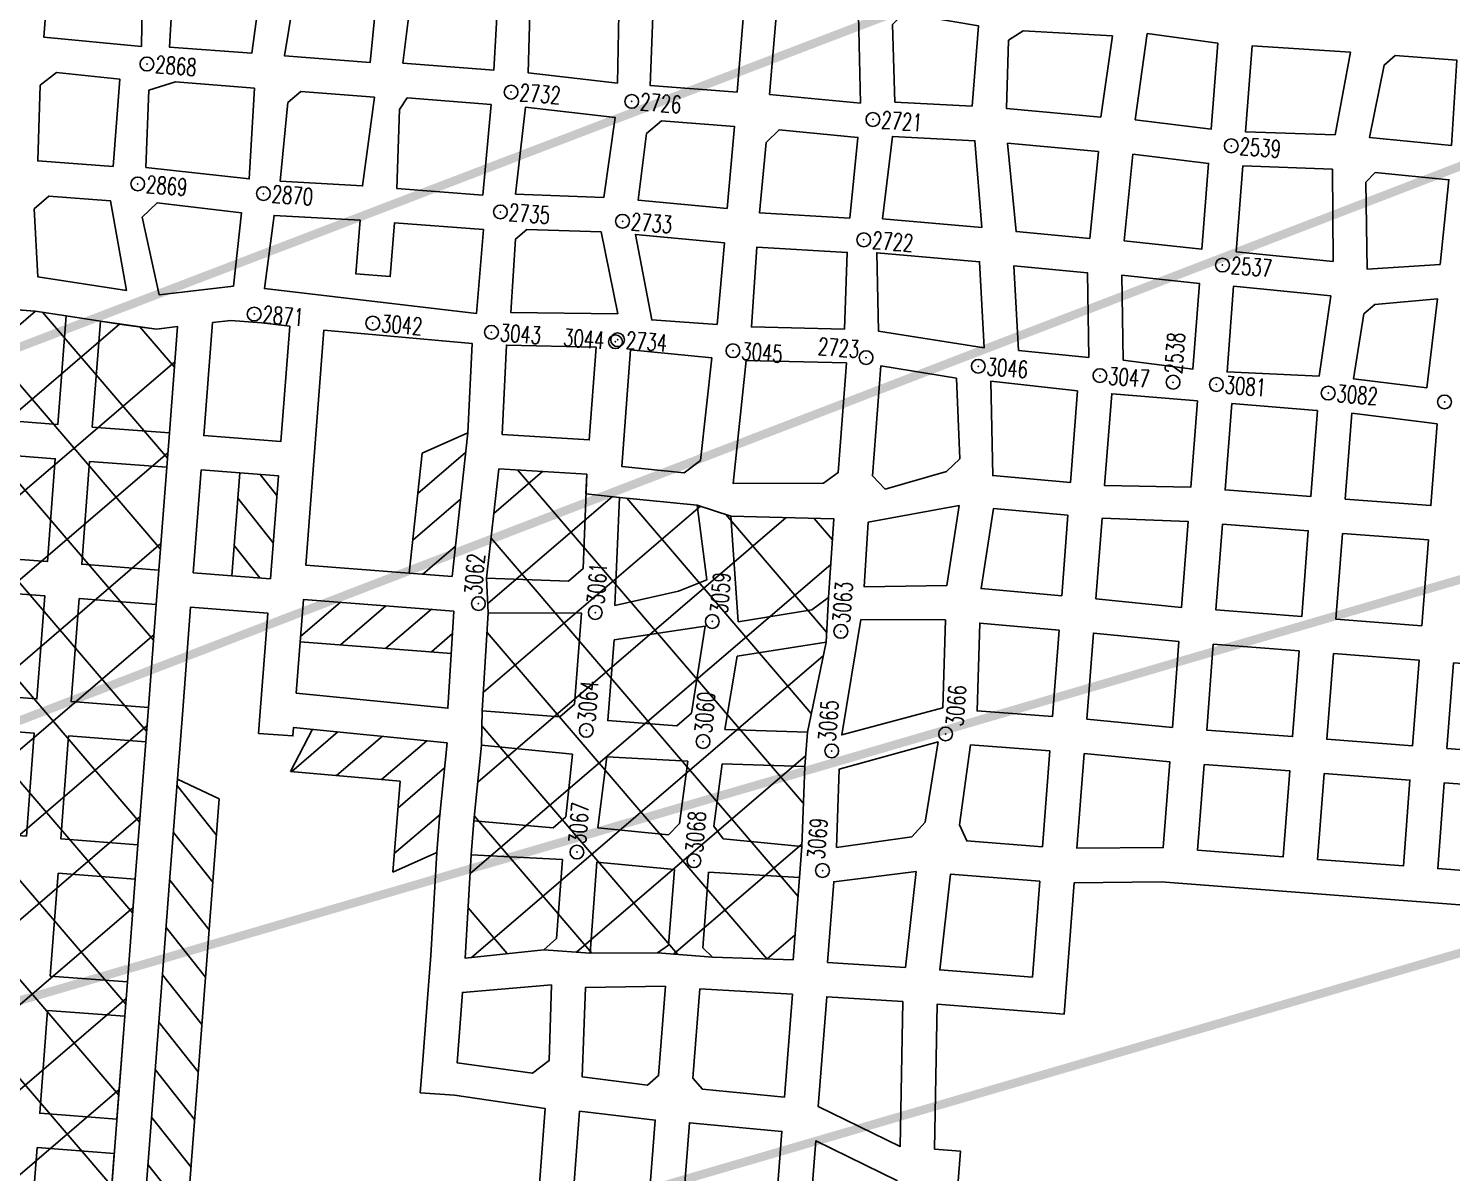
# Model space of a CAD drawing. Header units: inches. Extents: x 10131215 to 10153225, y 3476725 to 3491422.
# Drawn here: x 10136539 to 10137366, y 3482611 to 3483276 of the extents above; entities that cross this region are included whole.
import ezdxf
from ezdxf.enums import TextEntityAlignment as Align

# ---------------------------------------------------------------- set-up
doc = ezdxf.new("R2010")
doc.units = ezdxf.units.IN
doc.header["$LTSCALE"] = 100
doc.header["$MEASUREMENT"] = 0
doc.header["$PDMODE"] = 32
doc.header["$PDSIZE"] = 8
doc.layers.get('0').update_dxf_attribs({"color": 60, "linetype": 'CONTINUOUS'})
for name, color, linetype in [('ELEVATIONS-UPEER MASON-CONTOURS', 175, 'CONTINUOUS'), ('MINE WORKINGS-ADVANCED-SURVEYED', 7, 'CONTINUOUS'), ('MINE WORKINGS-RETREAT AREA', 4, 'CONTINUOUS'), ('SPADS-LABEL', 90, 'CONTINUOUS'), ('SPADS-SYMBOL', 90, 'CONTINUOUS')]:
    doc.layers.add(name, color=color, linetype=linetype)
doc.styles.add('SP', font='SIMPLEX', dxfattribs={"width": 0.75, "height": 12})

# ---------------------------------------------------------------- blocks, each defined once
blk = doc.blocks.new('*X21')
at = {"color": 0}
for p, q in [((775411.91, 179957.29), (775764.95, 180310.33)), ((775848.09, 179912.79), (775452.31, 180308.58)), ((775848.07, 179965.85), (775504.36, 180309.55)), ((775848.05, 180018.9), (775557.09, 180309.85)), ((775848.03, 180071.95), (775610.61, 180309.37)), ((775847.99, 180178.05), (775716.22, 180309.83)), ((775847.97, 180231.11), (775769.07, 180310.01)), ((775412.46, 179904.81), (775814.37, 180306.72)), ((775848.01, 180125), (775666.53, 180306.48)), ((775847.95, 180284.16), (775826.13, 180305.99)), ((775848.11, 179859.74), (775411.19, 180296.66)), ((775410.87, 179850.18), (775847.95, 180287.27)), ((775848.12, 179806.69), (775412, 180242.82)), ((775411.14, 179797.42), (775847.97, 180234.25)), ((775411.82, 179745.07), (775847.99, 180181.24)), ((775415.04, 179695.25), (775848.01, 180128.22)), ((775412.48, 179639.66), (775848.03, 180075.21)), ((775409.96, 179584.11), (775848.05, 180022.2)), ((775411.59, 179532.7), (775848.07, 179969.18)), ((775301.31, 179369.39), (775848.09, 179916.17)), ((775351.86, 179366.91), (775848.1, 179863.15))]:
    blk.add_line(p, q, dxfattribs=at)
blk = doc.blocks.new('*X22')
at = {"color": 0}
for p, q in [((775893.05, 180014.93), (775868.04, 180041.99)), ((775893.06, 179987.3), (775868.05, 180014.35)), ((775893.07, 179959.66), (775868.06, 179986.72)), ((775893.08, 179932.03), (775868.07, 179959.09)), ((775893.09, 179904.4), (775868.08, 179931.45)), ((775893.1, 179876.77), (775868.09, 179903.82)), ((775893.11, 179849.13), (775868.1, 179876.19)), ((775893.12, 179821.5), (775868.11, 179848.55)), ((775893.13, 179793.87), (775868.12, 179820.92)), ((775893.14, 179766.23), (775868.13, 179793.29)), ((775893.15, 179738.6), (775868.14, 179765.66)), ((775893.16, 179710.97), (775868.15, 179738.02)), ((775893.17, 179683.34), (775868.16, 179710.39)), ((775893.18, 179655.7), (775868.17, 179682.76)), ((775880.22, 179642.1), (775868.18, 179655.12))]:
    blk.add_line(p, q, dxfattribs=at)
blk = doc.blocks.new('*X23')
at = {"color": 0}
for p, q in [((775912.98, 180214.35), (775902.41, 180225.78)), ((775912.99, 180186.72), (775890.48, 180211.07)), ((775906.8, 180165.78), (775890.49, 180183.43))]:
    blk.add_line(p, q, dxfattribs=at)
blk = doc.blocks.new('*X24')
at = {"color": 0}
for p, q in [((775933.01, 180133.67), (775954.56, 180155.23)), ((775956.45, 180130.6), (775981.09, 180155.24)), ((775982.98, 180130.61), (776007.61, 180155.25)), ((776009.5, 180130.62), (776020.98, 180142.1))]:
    blk.add_line(p, q, dxfattribs=at)
blk = doc.blocks.new('*X25')
at = {"color": 0}
for p, q in [((775994.64, 180221.82), (776020.45, 180247.63)), ((775993.79, 180194.46), (776019.6, 180220.27)), ((776001.03, 180175.18), (776018.76, 180192.9))]:
    blk.add_line(p, q, dxfattribs=at)
blk = doc.blocks.new('*X26')
at = {"color": 0}
for p, q in [((775933.93, 180055.05), (775958.96, 180080.07)), ((775960.1, 180054.7), (775984.89, 180079.49)), ((775986.27, 180054.35), (776010.83, 180078.91)), ((775997.05, 180038.61), (776022.33, 180063.89)), ((775996.95, 180012), (776021.93, 180036.98))]:
    blk.add_line(p, q, dxfattribs=at)
blk = doc.blocks.new('*X27')
at = {"color": 0}
for p, q in [((776039.49, 180213.63), (776065.95, 180240.1)), ((776231.9, 180059.31), (776051.33, 180239.89)), ((776040.08, 180161.19), (776107.52, 180228.64)), ((776041.48, 180109.56), (776158.93, 180227.02)), ((776232.41, 180111.83), (776115.82, 180228.42)), ((776236.97, 180213.34), (776225.3, 180225.01)), ((776042.18, 180057.23), (776209.12, 180224.17)), ((776237.67, 180159.61), (776174.03, 180223.25)), ((776232.96, 180005.21), (776038.99, 180199.18)), ((776041.86, 180003.88), (776237.06, 180199.08)), ((776217.52, 179967.63), (776040.95, 180144.2)), ((776046.34, 179955.33), (776236.76, 180145.75)), ((776165.9, 179966.22), (776042.08, 180090.03)), ((776107.08, 179963.03), (776230.99, 180086.94)), ((776115.95, 179963.13), (776041.73, 180037.35)), ((776163.3, 179966.21), (776232.89, 180035.81)), ((776066.91, 179959.14), (776042.2, 179983.84)), ((776217.76, 179967.64), (776232.97, 179982.86))]:
    blk.add_line(p, q, dxfattribs=at)

msp = doc.modelspace()

# ---------------------------------------------------------------- linework, layer by layer
at = {"layer": 'ELEVATIONS-UPEER MASON-CONTOURS', "const_width": 5}
for points in [[(10135978.88, 3483263.25, 0), (10135880.17, 3483248.32, 0.000547)], [(10136147.76, 3483288.54, 0.000001), (10135988.51, 3483264.69, 0.000023)], [(10139638.83, 3483431.71, 0.000001), (10139693.52, 3483463.69, 0.000011)], [(10138804.87, 3484318.68, 0.000002), (10138743.64, 3484310.02, 0.000372)], [(10137623.41, 3484107.95, 0), (10137609.74, 3484100.71, -0.000133)], [(10136241.13, 3483302.52, 0.000004), (10136163.64, 3483290.92, 0.00002)], [(10138949.4, 3483393.11, -0.000024), (10138934.64, 3483386.2, -0.008504), (10138834.19, 3483341.3, 0.006474), (10138702.02, 3483282.86, 0.003016), (10138619.25, 3483244.37, 0.011317), (10138597.49, 3483233.49, 0.000202), (10138591.61, 3483230.37, 0.000208), (10138585.89, 3483227.34, 0.000707), (10138561.24, 3483214.2, 0.000088), (10138364.02, 3483108.7, 0.00524), (10138179.46, 3483007.42, -0.008789), (10138068.99, 3482947.81, -0.009687), (10138044.51, 3482935.76, -0.022299), (10138033.56, 3482931.2, -0.008687), (10138024.18, 3482927.97, -0.007391), (10138013.03, 3482924.53, -0.006553), (10137967.09, 3482911.72, 0.006281), (10137919.15, 3482898.38, 0.000026), (10137785.12, 3482859.27, 0.000021), (10137618.4, 3482810.6, 0.000039), (10136991.83, 3482627.62, -0.000171), (10136847.47, 3482585.5, -0.000311)], [(10138159.13, 3483855.44, -0.014806), (10137895.11, 3483732.42, -0.048803), (10137659.6, 3483657.26, 0.157378), (10137591.73, 3483618.08), (10137472.43, 3483486.11), (10137466.81, 3483479.89), (10137211.08, 3483349.45), (10135993.2, 3482883.84)], [(10136140.6, 3482595.77), (10136698.72, 3482758.89), (10137646.88, 3483036.01, -0.089518), (10137711.17, 3483042.83, 0.138132), (10137752.68, 3483051.32, 0.087871), (10137782.39, 3483073.98, 0.011366), (10137971.71, 3483289.32, 0.000822), (10137996.71, 3483319.19, 0.002897), (10138003.74, 3483327.71, 0.178201), (10138019.46, 3483373.49, -0.259755), (10138035.52, 3483403.86, -0.052601), (10138066.87, 3483419.82, -0.011321), (10138220.37, 3483474.67, -0.000067), (10138268.48, 3483490.64, -0.00306), (10138269.54, 3483490.98, -0.001054), (10138298.97, 3483500.28, -0.000417), (10138373.45, 3483523.56, -0.001449), (10138493.31, 3483560.54, -0.00256), (10138561.34, 3483580.94, -0.005365), (10138563.29, 3483581.49, -0.000155), (10138631.06, 3483599.83, -0.010487), (10138692.65, 3483615.1, -0.00726), (10138782.33, 3483633.99)], [(10136827.83, 3482579.79, 0.000027), (10136604.31, 3482514.95, 0.000183)]]:
    msp.add_lwpolyline(points, format="xyb", dxfattribs=at)
msp.add_lwpolyline([(10135976.66, 3482659), (10136148.37, 3482725.07), (10136848.66, 3482994.55), (10137479.98, 3483237.49), (10137674.84, 3483312.47), (10137760.16, 3483423.76), (10137845.48, 3483535.05), (10137998.02, 3483593.66), (10138150.57, 3483652.27)], dxfattribs=at)
at = {"layer": 'MINE WORKINGS-ADVANCED-SURVEYED'}
for points in [[(10136604.9, 3483265.38), (10136548.14, 3483270.72), (10136551.27, 3483311.52), (10136559.86, 3483318.89), (10136605.73, 3483315.42)], [(10136675.92, 3483311.27), (10136624.07, 3483315.24), (10136621.22, 3483265), (10136669.08, 3483261.33)], [(10136742.65, 3483305.16), (10136702.85, 3483309.21), (10136695.48, 3483304.76), (10136688.03, 3483259.88), (10136737.88, 3483256.07)], [(10136812.45, 3483299.81), (10136769.58, 3483303.1), (10136762.14, 3483297.65), (10136756.9, 3483255.61), (10136809.75, 3483251.57)], [(10136881.68, 3483244.04), (10136882.53, 3483294.47), (10136838.3, 3483296.83), (10136830.86, 3483291.38), (10136829.69, 3483250.04)], [(10136951.09, 3483238.82), (10136900.63, 3483242.62), (10136902.47, 3483292.91), (10136955.31, 3483288.77)], [(10137022.81, 3483232.43), (10136970.04, 3483237.4), (10136974.25, 3483287.29), (10137021.71, 3483283.57)], [(10137087.85, 3483230.65), (10137042.89, 3483232.95), (10137041.38, 3483278.04), (10137047.89, 3483284.57), (10137091.46, 3483277.27)], [(10137162.57, 3483224.15), (10137107.79, 3483229.18), (10137108.89, 3483268.93), (10137117.32, 3483274.31), (10137169.25, 3483271.4)], [(10137366.39, 3483207.77), (10137318.61, 3483212.43), (10137327.19, 3483254.52), (10137333.63, 3483260.05), (10137369.53, 3483257.3)], [(10136588.51, 3483195.48), (10136544.63, 3483198.79), (10136546.01, 3483242.8), (10136555.59, 3483250.09), (10136592.41, 3483246.27)], [(10136670.55, 3483241.16), (10136624.68, 3483244.68), (10136609.26, 3483239.84), (10136607.53, 3483195.05), (10136667.61, 3483188.32)], [(10136740.34, 3483235.82), (10136697.47, 3483239.1), (10136689.95, 3483232.66), (10136685.56, 3483186.95), (10136733.5, 3483184.28)], [(10136808.22, 3483231.62), (10136759.37, 3483235.37), (10136754.84, 3483228.69), (10136753.44, 3483182.75), (10136803.3, 3483178.94)], [(10136873.6, 3483177.57), (10136880.18, 3483224.1), (10136828.17, 3483230.1), (10136822.39, 3483179.48)], [(10136945.32, 3483171.06), (10136893.54, 3483176.04), (10136898.53, 3483214.69), (10136907.11, 3483222.07), (10136949.59, 3483218.88)], [(10137016.71, 3483165.58), (10136964.18, 3483168.61), (10136967.94, 3483209.48), (10136975.52, 3483216.93), (10137021.32, 3483212.49)], [(10137093.44, 3483160.13), (10137035.65, 3483165.2), (10137041.43, 3483213), (10137089.37, 3483210.48)], [(10137156.15, 3483153.71), (10137113.32, 3483157.73), (10137108.32, 3483209.08), (10137161.11, 3483204.2)], [(10137359.71, 3483138.6), (10137317.38, 3483135.83), (10137316.62, 3483186.5), (10137322.07, 3483192.11), (10137364.87, 3483187.83)], [(10136596.3, 3483123.46), (10136544.76, 3483131.4), (10136542.53, 3483170.86), (10136551.11, 3483178.24), (10136587.01, 3483175.53)], [(10136658.41, 3483125.96), (10136663.09, 3483168.61), (10136614.01, 3483174.5), (10136605.35, 3483166.13), (10136615.17, 3483121.01)], [(10136803.76, 3483158.84), (10136799.62, 3483110.13), (10136676.36, 3483124.59), (10136682.04, 3483167.16), (10136731.97, 3483164.34), (10136729.58, 3483133.14), (10136749.52, 3483131.61), (10136751.91, 3483162.81)], [(10136881.77, 3483109.86), (10136872.07, 3483157.62), (10136828.84, 3483158.93), (10136822.4, 3483153.4), (10136819.71, 3483110.6)], [(10136939.48, 3483103.7), (10136901.57, 3483106.43), (10136892.01, 3483156.09), (10136943.79, 3483151.12)], [(10137013.59, 3483100.97), (10136959.42, 3483102.27), (10136962.65, 3483148.67), (10137015.18, 3483145.64)], [(10137094.75, 3483090.22), (10137033.31, 3483099.94), (10137032.25, 3483145.39), (10137092.04, 3483140.18)], [(10137155.5, 3483084.57), (10137114.69, 3483088.69), (10137111.92, 3483137.77), (10137154.74, 3483133.76)], [(10137352.08, 3483066.9), (10137309.35, 3483072.17), (10137315.39, 3483109.9), (10137321.83, 3483115.43), (10137358.19, 3483118.66)], [(10136869.2, 3483090.52), (10136817.05, 3483091.79), (10136814.54, 3483039.85), (10136865.2, 3483036.67)], [(10136936.44, 3483084.4), (10136889.15, 3483089.04), (10136884.1, 3483021.22), (10136920.28, 3483017.43), (10136929.86, 3483024.72)], [(10137014.79, 3483081.47), (10136956.38, 3483082.87), (10136948.89, 3483011.23), (10137001.3, 3483011.41), (10137009.91, 3483017.65)], [(10137078.69, 3483072.54), (10137034.7, 3483079.64), (10137029.83, 3483015.81), (10137037.15, 3483008.11), (10137072.86, 3483018.27), (10137080.54, 3483025.62)], [(10137148.91, 3483065.19), (10137098.61, 3483070.77), (10137099.76, 3483015.88), (10137144.83, 3483011.88)], [(10137218.68, 3483059.43), (10137173.91, 3483063.1), (10137168.84, 3483063.49), (10137164.75, 3483010.11), (10137214.83, 3483009.14)], [(10136509.99, 3483029.15), (10136554.86, 3483025.71), (10136550.28, 3482965.89), (10136505.41, 3482969.32)], [(10136574.8, 3483024.19), (10136619.67, 3483020.75), (10136615.09, 3482960.92), (10136570.22, 3482964.36)], [(10136639.62, 3483019.22), (10136684.49, 3483015.79), (10136679.9, 3482955.96), (10136635.03, 3482959.4)], [(10136812.58, 3483019.92), (10136805.51, 3482956.3), (10136853.07, 3482954.52), (10136861.64, 3482961.91), (10136863.71, 3483016.72)], [(10136927.88, 3482998.8), (10136882.77, 3483003.27), (10136880.1, 3482940.48), (10136917.02, 3482948.66), (10136933.58, 3482955.41)], [(10136947.44, 3482992.28), (10136951.77, 3482930.95), (10136994.54, 3482937.98), (10137004.24, 3482945.13), (10137007.44, 3482990.76)], [(10137080.14, 3482998.55), (10137027.35, 3482988.92), (10137024.89, 3482951.26), (10137073, 3482952)], [(10137143.38, 3482992.93), (10137100.07, 3482996.78), (10137092.92, 3482950.23), (10137139.79, 3482946.06)], [(10137159.71, 3482944.29), (10137209.48, 3482939.34), (10137213.3, 3482989.2), (10137163.3, 3482991.16)], [(10137233.24, 3482987.67), (10137229.43, 3482937.81), (10137279.28, 3482934), (10137283.1, 3482983.85)], [(10137303.04, 3482982.32), (10137299.22, 3482932.47), (10137349.08, 3482928.65), (10137352.9, 3482978.51)], [(10136503.88, 3482949.38), (10136548.75, 3482945.94), (10136544.17, 3482886.12), (10136499.3, 3482889.55)], [(10136568.7, 3482944.42), (10136613.57, 3482940.98), (10136608.98, 3482881.16), (10136564.11, 3482884.59)], [(10136786.56, 3482937.19), (10136699.04, 3482943.89), (10136694.87, 3482889.48), (10136783.09, 3482880.68)], [(10136806.54, 3482936.23), (10136860.71, 3482935.9), (10136856.66, 3482883.07), (10136848.07, 3482875.71), (10136803.03, 3482879.16)], [(10136879.61, 3482920.46), (10136932.52, 3482928.42), (10136924.63, 3482877.87), (10136916.05, 3482870.5), (10136875.99, 3482873.57)], [(10137138.26, 3482926.12), (10137092.14, 3482930.22), (10137090.62, 3482879.15), (10137134.41, 3482875.8)], [(10137154.35, 3482874.27), (10137158.19, 3482924.35), (10137207.96, 3482919.4), (10137204.14, 3482869.54)], [(10137227.9, 3482917.87), (10137224.08, 3482868.02), (10137273.94, 3482864.2), (10137277.75, 3482914.05)], [(10137297.7, 3482912.53), (10137293.88, 3482862.67), (10137343.73, 3482858.85), (10137347.55, 3482908.71)], [(10137367.49, 3482907.18), (10137363.68, 3482857.33), (10137413.53, 3482853.51), (10137417.35, 3482903.36)], [(10136497.78, 3482869.61), (10136542.65, 3482866.18), (10136538.06, 3482806.35), (10136493.19, 3482809.78)], [(10136562.59, 3482864.65), (10136607.46, 3482861.21), (10136602.88, 3482801.39), (10136558.01, 3482804.82)], [(10136855.44, 3482854.08), (10136802.5, 3482859.14), (10136798.15, 3482815.34), (10136844.14, 3482811.18), (10136851.65, 3482817.62)], [(10136922.5, 3482849.95), (10136875.39, 3482852.55), (10136870.21, 3482811.19), (10136911.2, 3482807.21), (10136917.72, 3482813.73)], [(10137132.89, 3482855.88), (10137086.86, 3482859.41), (10137080.35, 3482812.95), (10137084.65, 3482803.59), (10137128.62, 3482800.23)], [(10137152.83, 3482854.36), (10137148.61, 3482799.3), (10137198.79, 3482799.74), (10137202.61, 3482849.6)], [(10137222.55, 3482848.07), (10137218.74, 3482798.22), (10137268.59, 3482794.4), (10137272.41, 3482844.26)], [(10137292.35, 3482842.73), (10137288.53, 3482792.87), (10137338.39, 3482789.06), (10137342.21, 3482838.91)], [(10137362.15, 3482837.38), (10137358.33, 3482787.53), (10137408.19, 3482783.71), (10137412, 3482833.57)], [(10136849.74, 3482792.69), (10136796.62, 3482795.4), (10136793.04, 3482735.5), (10136838.71, 3482740.38), (10136846.23, 3482746.83)], [(10136914.66, 3482786.88), (10136869.68, 3482791.17), (10136865.64, 3482738.32), (10136904.93, 3482738.48), (10136911.3, 3482743.01)], [(10136987.47, 3482782.39), (10136934.6, 3482785.35), (10136931.24, 3482741.48), (10136936.84, 3482736.04), (10136983.81, 3482734.53)], [(10137055.2, 3482785.79), (10137007.34, 3482779.87), (10137003.75, 3482733), (10137048.93, 3482730.1)], [(10136556.48, 3482784.88), (10136601.35, 3482781.44), (10136596.77, 3482721.62), (10136551.9, 3482725.05)], [(10137127.1, 3482780.28), (10137075.15, 3482784.26), (10137068.88, 3482728.58), (10137122.82, 3482724.45)], [(10136843.17, 3482719.98), (10136791.51, 3482715.55), (10136788.38, 3482674.67), (10136832.22, 3482668.67), (10136841.81, 3482675.96)], [(10136909.47, 3482719.08), (10136863.11, 3482718.46), (10136861.14, 3482666.45), (10136899.06, 3482661.7), (10136905.5, 3482667.23)], [(10136929.41, 3482717.55), (10136925.44, 3482665.7), (10136930.96, 3482659.26), (10136978.69, 3482654.68), (10136983.28, 3482714.51)], [(10137047.41, 3482710.16), (10137003.22, 3482712.98), (10136998.33, 3482649.17), (10137045.98, 3482626.02)], [(10136550.37, 3482705.11), (10136595.24, 3482701.68), (10136590.66, 3482641.85), (10136545.79, 3482645.28)], [(10136544.26, 3482625.34), (10136589.13, 3482621.91), (10136584.55, 3482562.08), (10136539.68, 3482565.52)]]:
    msp.add_lwpolyline(points, close=True, dxfattribs=at)
for points in [[(10137182.52, 3483222.68), (10137189.42, 3483272.88)], [(10137182.52, 3483222.68), (10137226.67, 3483217.32), (10137230.48, 3483267.18), (10137189.42, 3483272.88)], [(10137307.71, 3483262.03), (10137250.42, 3483265.65), (10137246.61, 3483215.79), (10137298.67, 3483213.96)], [(10137307.71, 3483262.03), (10137298.67, 3483213.96)], [(10137176.1, 3483152.3), (10137181.05, 3483202.73)], [(10137181.05, 3483202.73), (10137225.14, 3483197.38), (10137221.32, 3483147.52), (10137176.1, 3483152.3)], [(10137297.14, 3483194.01), (10137245.08, 3483195.85), (10137241.26, 3483146), (10137297.66, 3483140.35)], [(10137297.14, 3483194.01), (10137297.66, 3483140.35)], [(10137175.44, 3483083.04), (10137174.69, 3483132.35)], [(10137174.69, 3483132.35), (10137219.79, 3483127.58), (10137215.98, 3483077.72), (10137175.44, 3483083.04)], [(10137296.14, 3483120.4), (10137239.74, 3483126.05), (10137235.92, 3483076.2), (10137289.41, 3483073.7)], [(10137296.14, 3483120.4), (10137289.41, 3483073.7)], [(10136516.44, 3483113.39), (10136511.52, 3483049.09), (10136556.39, 3483045.66), (10136561.21, 3483108.69)], [(10136561.21, 3483108.69), (10136543.24, 3483111.46), (10136523.29, 3483112.98), (10136516.44, 3483113.39)], [(10136581.04, 3483105.63), (10136576.33, 3483044.13), (10136621.2, 3483040.69), (10136625.93, 3483102.48)], [(10136625.93, 3483102.48), (10136613.65, 3483101.07), (10136594.78, 3483103.51), (10136581.04, 3483105.63)], [(10136646.17, 3483104.79), (10136641.14, 3483039.17), (10136686.01, 3483035.73), (10136691.14, 3483102.73)], [(10136691.14, 3483102.73), (10136674.83, 3483104.64), (10136656.88, 3483106.02), (10136646.17, 3483104.79)], [(10136711.02, 3483100.4), (10136700.56, 3482963.77), (10136785.53, 3482957.26)], [(10136711.02, 3483100.4), (10136797.07, 3483092.75), (10136794.57, 3483040.81), (10136785.53, 3482957.26)], [(10137238.61, 3483057.8), (10137234.77, 3483007.61), (10137284.62, 3483003.79), (10137288.45, 3483053.72)], [(10137238.61, 3483057.8), (10137287.89, 3483053.76)], [(10137308.39, 3483052.16), (10137304.57, 3483002.27), (10137354.42, 3482998.45), (10137358.06, 3483045.98)], [(10136782.56, 3482860.66), (10136693.35, 3482869.54), (10136692.97, 3482864.57), (10136673.02, 3482866.1), (10136673.8, 3482876.19), (10136678.38, 3482936.02), (10136633.51, 3482939.46), (10136628.93, 3482879.63), (10136627.4, 3482859.69), (10136622.82, 3482799.86), (10136621.29, 3482779.92), (10136615.21, 3482700.52), (10136595.05, 3482437.24)], [(10137023.14, 3482932.34), (10137011.92, 3482865.21), (10137070.7, 3482880.92)], [(10137023.14, 3482932.34), (10137072.22, 3482931.99), (10137070.7, 3482880.92)], [(10136943.97, 3482868.36), (10136991.98, 3482866.73), (10137002.85, 3482919.14)], [(10136943.97, 3482868.36), (10136951.24, 3482910.93), (10137002.85, 3482919.14)], [(10137008.86, 3482799.81), (10137010.4, 3482845.26), (10137067.93, 3482861.09)], [(10137008.86, 3482799.81), (10137052.74, 3482806.04), (10137060.41, 3482814.48), (10137067.93, 3482861.09)], [(10136942.44, 3482848.42), (10136937.66, 3482812.2), (10136943.11, 3482804.76), (10136988.84, 3482800.34)], [(10136942.44, 3482848.42), (10136990.46, 3482846.79), (10136988.84, 3482800.34)]]:
    msp.add_lwpolyline(points, dxfattribs=at)
at = {"layer": 'MINE WORKINGS-ADVANCED-SURVEYED', "flags": 128}
for points in [[(10137288.45, 3483053.72), (10137287.89, 3483053.76)], [(10137358.06, 3483045.98), (10137350.55, 3483046.95), (10137308.39, 3483052.16)], [(10137548.86, 3482891.18), (10137437.29, 3482901.84), (10137426.6, 3482762.24), (10137197.6, 3482779.78), (10137147.08, 3482779.28), (10137141.24, 3482702.98), (10137067.35, 3482708.63), (10137065.92, 3482624.5), (10137080.88, 3482623.35), (10137079.35, 3482603.41)], [(10136834.32, 3482578.24), (10136839.67, 3482648.04), (10136786.93, 3482655.73), (10136766.99, 3482657.25), (10136768.44, 3482676.2), (10136771.57, 3482717.08), (10136773.09, 3482737.02), (10136776.68, 3482796.92), (10136778.21, 3482816.87), (10136782.56, 3482860.66)], [(10136897.56, 3482563.53), (10136903.51, 3482641.3), (10136859.61, 3482646.51), (10136854.27, 3482576.71)], [(10136973.27, 3482583.89), (10136977.17, 3482634.74), (10136923.45, 3482639.78), (10136917.5, 3482562)], [(10137044.45, 3482606.08), (10136996.8, 3482629.23), (10136993.22, 3482582.36)]]:
    msp.add_lwpolyline(points, dxfattribs=at)
at = {"layer": 'MINE WORKINGS-RETREAT AREA'}
for p, q in [((10136768.13, 3483028.85), (10136794.57, 3483040.81)), ((10136760.59, 3482959.17), (10136768.13, 3483028.85)), ((10136662.05, 3483017.51), (10136657.47, 3482957.68)), ((10136697.16, 3482919.33), (10136785.05, 3482912.6)), ((10136704.25, 3482868.46), (10136691.57, 3482844)), ((10136691.57, 3482844), (10136755.21, 3482838.26)), ((10136755.21, 3482838.26), (10136750.94, 3482785.4)), ((10136750.94, 3482785.4), (10136776.68, 3482796.92))]:
    msp.add_line(p, q, dxfattribs=at)
for points in [[(10136530.24, 3482442.2), (10136575.11, 3482438.77), (10136595.24, 3482701.68), (10136596.77, 3482721.62), (10136601.35, 3482781.44), (10136602.88, 3482801.39), (10136607.46, 3482861.21), (10136608.98, 3482881.16), (10136613.57, 3482940.98), (10136615.09, 3482960.92), (10136619.67, 3483020.75), (10136621.2, 3483040.69), (10136625.93, 3483102.48), (10136613.65, 3483101.07), (10136581.04, 3483105.63), (10136561.21, 3483108.69), (10136543.24, 3483111.46), (10136516.44, 3483113.39)], [(10136625.85, 3482839.39), (10136650.05, 3482828.04), (10136619.98, 3482435.33), (10136595.05, 3482437.24)]]:
    msp.add_lwpolyline(points, dxfattribs=at)
msp.add_lwpolyline([(10136812.58, 3483019.92), (10136863.71, 3483016.72), (10136863.28, 3483005.36), (10136882.77, 3483003.27), (10136927.88, 3482998.8), (10136947.44, 3482992.28), (10137007.44, 3482990.76), (10137004.24, 3482945.13), (10137002.85, 3482919.14), (10136991.98, 3482866.73), (10136990.46, 3482846.79), (10136988.84, 3482800.34), (10136987.47, 3482782.39), (10136983.81, 3482734.53), (10136936.84, 3482736.04), (10136904.93, 3482738.48), (10136865.64, 3482738.32), (10136838.71, 3482740.38), (10136793.04, 3482735.5), (10136796.62, 3482795.4), (10136798.15, 3482815.34), (10136802.5, 3482859.14), (10136803.03, 3482879.16), (10136806.54, 3482936.23), (10136805.51, 3482956.3)], close=True, dxfattribs=at)
at = {"layer": 'SPADS-SYMBOL'}
for p in [(10136608.09, 3483255.12), (10136819.76, 3483238.78), (10136889.87, 3483233.41), (10137030.08, 3483222.87), (10137238.32, 3483207.56), (10136602.75, 3483185.39), (10136675.8, 3483179.8), (10136813.54, 3483169.14), (10136884.53, 3483163.7), (10137024.73, 3483152.94), (10137233.25, 3483138.27), (10136670.44, 3483109.79), (10136739.4, 3483104.51), (10136808.36, 3483099.23), (10136880.43, 3483093.71), (10136881.65, 3483094.84), (10136948.74, 3483088.48), (10137026.07, 3483084.46), (10137091.31, 3483079.46), (10137161.99, 3483074.05), (10137204.53, 3483070.18), (10137229.68, 3483068.87), (10137294.68, 3483063.89), (10137362.3, 3483058.71), (10136800.75, 3482941.52), (10136868.72, 3482936.32), (10136936.7, 3482931.11), (10137011.42, 3482925.39), (10136863.48, 3482867.85), (10137072.32, 3482865.73), (10136931.35, 3482861.36), (10137006.1, 3482855.87), (10136858.06, 3482797.08), (10136926.05, 3482792.04), (10137000.78, 3482786.39)]:
    msp.add_point(p, dxfattribs=at)

# ---------------------------------------------------------------- block references
at = {"layer": 'MINE WORKINGS-RETREAT AREA', "xscale": 1.000028516851045, "yscale": 1.000028516851045, "zscale": 1.000028516851045, "rotation": 355.6010874874682}
for name in ['*X21', '*X25', '*X23', '*X27', '*X24', '*X26', '*X22']:
    msp.add_blockref(name, (9349211.4, 3362830.09), dxfattribs=at)

# ---------------------------------------------------------------- texts
at = {"layer": 'SPADS-LABEL', "style": 'SP', "width": 0.7}
for s, rotation, p in [('2868', 355.55003, (10136624.99, 3483254.05)), ('2732', 355.55003, (10136836.66, 3483237.71)), ('2726', 355.55003, (10136906.77, 3483232.34)), ('2721', 355.55003, (10137046.98, 3483221.8)), ('2539', 355.55003, (10137255.22, 3483206.49)), ('2869', 355.55003, (10136619.65, 3483184.32)), ('2870', 355.55003, (10136692.7, 3483178.73)), ('2735', 355.55003, (10136830.44, 3483168.07)), ('2733', 355.55003, (10136901.43, 3483162.63)), ('2722', 355.55003, (10137041.63, 3483151.88)), ('2537', 355.55003, (10137250.15, 3483137.2)), ('2871', 355.55003, (10136687.34, 3483108.72)), ('3042', 355.55003, (10136756.3, 3483103.44)), ('3043', 355.55003, (10136825.26, 3483098.16)), ('3044', 355.55003, (10136862.13, 3483095.35)), ('2734', 355.55003, (10136898.55, 3483093.77)), ('3045', 355.55003, (10136965.64, 3483087.41)), ('2723', 355.55003, (10137010.18, 3483090.19)), ('2538', 85.55003, (10137205.59, 3483087.08)), ('3046', 355.55003, (10137108.21, 3483078.39)), ('3047', 355.55003, (10137178.89, 3483072.98)), ('3081', 355.55003, (10137246.58, 3483067.8)), ('3082', 355.55003, (10137311.58, 3483062.82)), ('3062', 85.55003, (10136798.59, 3482958.67)), ('3061', 85.55003, (10136869.79, 3482953.22)), ('3059', 85.55003, (10136941.48, 3482947.73)), ('3063', 85.55003, (10137012.49, 3482942.29)), ('3064', 85.55003, (10136864.55, 3482884.75)), ('3066', 85.55003, (10137078.35, 3482882.24)), ('3060', 85.55003, (10136932.42, 3482878.25)), ('3065', 85.55003, (10137004.23, 3482873.46)), ('3067', 85.55003, (10136859.13, 3482813.98)), ('3068', 85.55003, (10136927.11, 3482808.94)), ('3069', 85.55003, (10136997.83, 3482804.98))]:
    msp.add_text(s, height=10, rotation=rotation, dxfattribs=at).set_placement(p, align=Align.MIDDLE)

doc.saveas('drawing.dxf')
